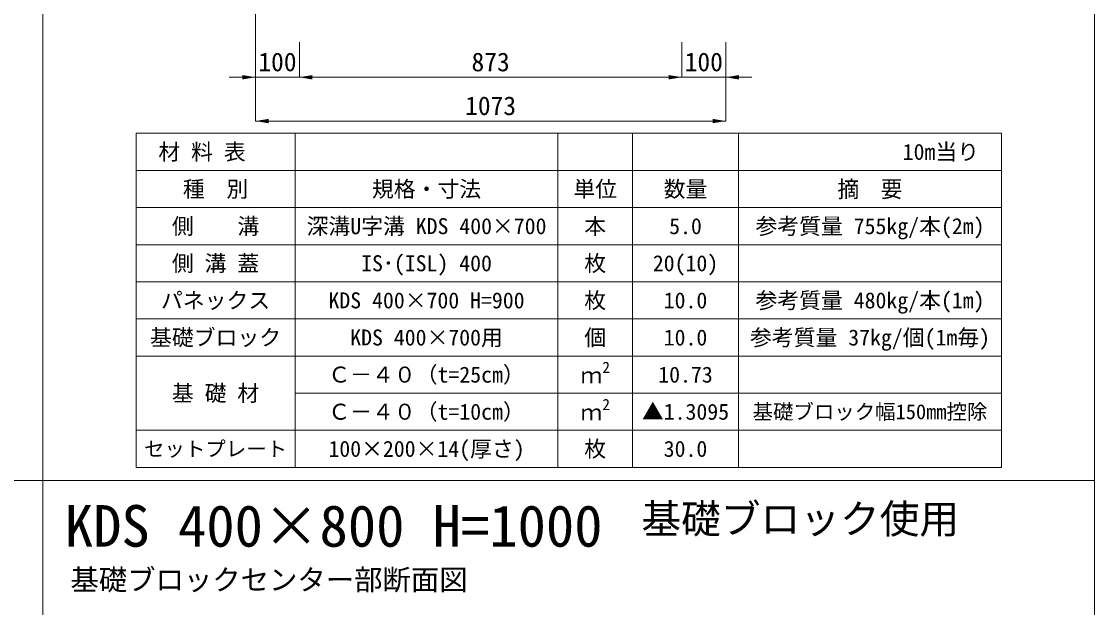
# Model space of a CAD drawing. Units: millimetres at full size. Extents: x 172874 to 217143, y 854931 to 903297.
# Drawn here: x 190825 to 193274, y 865941 to 867279 of the extents above; entities that cross this region are included whole.
import ezdxf
from ezdxf.enums import TextEntityAlignment as Align

# ---------------------------------------------------------------- set-up
doc = ezdxf.new("R2010")
doc.units = ezdxf.units.MM
doc.header["$LTSCALE"] = 20
for name, color, linetype, lineweight in [('0_2', 7, 'Continuous', 20), ('Defpoints_3', 8, 'Continuous', 0), ('図枠', 5, 'Continuous', 13), ('寸法・材料表', 7, 'Continuous', 13), ('寸法線', 7, 'Continuous', 13)]:
    doc.layers.add(name, color=color, linetype=linetype, lineweight=lineweight)
doc.layers.add('文字', color=7, linetype='Continuous')
doc.styles.add('ＭＳ ゴシック', font='')
doc.styles.add('ＭＳ Ｐゴシック', font='')
doc.styles.get('ＭＳ ゴシック').set_extended_font_data('MS Gothic')
doc.styles.get('ＭＳ Ｐゴシック').set_extended_font_data('MS PGothic')

# ---------------------------------------------------------------- blocks, each defined once
blk = doc.blocks.new('filled_arrow')
at = {"color": 0, "linetype": 'Continuous', "lineweight": -2}
blk.add_solid([(7.5, 1.25), (0, 0), (7.5, -1.25)], dxfattribs=at)

msp = doc.modelspace()

# ---------------------------------------------------------------- linework, layer by layer
at = {"layer": 'Defpoints_3'}
for p, q in [((191086.71, 867023.8), (193061.71, 867023.8)), ((191086.71, 867023.8), (191086.71, 866938.62)), ((191449.71, 867023.8), (191449.71, 866938.62)), ((192049.71, 867023.8), (192049.71, 866938.62)), ((192219.71, 867023.8), (192219.71, 866938.62)), ((192461.71, 867023.8), (192461.71, 866938.62)), ((193061.71, 867023.8), (193061.71, 866938.62))]:
    msp.add_line(p, q, dxfattribs=at)
at = {"layer": '図枠'}
for p, q in [((190874.21, 874031.02), (190874.21, 854931.02)), ((193274.21, 874031.02), (193274.21, 854931.02)), ((172874.21, 866231.02), (193274.21, 866231.02))]:
    msp.add_line(p, q, dxfattribs=at)
at = {"layer": '寸法・材料表'}
for p, q in [((191086.71, 866938.62), (193061.71, 866938.62)), ((191086.71, 866938.62), (191086.71, 866261.02)), ((191449.71, 866938.62), (191449.71, 866261.02)), ((192049.71, 866938.62), (192049.71, 866261.02)), ((192219.71, 866938.62), (192219.71, 866261.02)), ((192461.71, 866938.62), (192461.71, 866261.02)), ((193061.71, 866938.62), (193061.71, 866261.02)), ((191086.71, 866853.92), (193061.71, 866853.92)), ((191086.71, 866769.22), (193061.71, 866769.22)), ((191086.71, 866684.52), (193061.71, 866684.52)), ((191086.71, 866599.82), (193061.71, 866599.82)), ((191086.71, 866515.12), (193061.71, 866515.12)), ((191449.71, 866430.42), (193061.71, 866430.42)), ((191086.71, 866345.72), (193061.71, 866345.72)), ((191086.71, 866261.02), (193061.71, 866261.02))]:
    msp.add_line(p, q, dxfattribs=at)
at = {"layer": '寸法線'}
for p, q in [((191359.43, 867301.4), (191359.43, 867051.4)), ((191359.43, 867231.4), (191359.43, 867151.4)), ((191459.43, 867231.4), (191459.43, 867151.4)), ((191459.43, 867231.4), (191459.43, 867151.4)), ((192332.43, 867231.4), (192332.43, 867151.4)), ((192332.43, 867231.4), (192332.43, 867151.4)), ((192432.43, 867231.4), (192432.43, 867151.4)), ((192432.43, 867231.4), (192432.43, 867051.4)), ((191299.43, 867151.4), (191519.43, 867151.4)), ((191459.43, 867151.4), (192332.43, 867151.4)), ((192272.43, 867151.4), (192492.43, 867151.4)), ((192432.43, 867051.4), (191359.43, 867051.4))]:
    msp.add_line(p, q, dxfattribs=at)

# ---------------------------------------------------------------- block references
at = {"layer": '寸法線', "xscale": 4, "yscale": 4, "rotation": 180}
for p in [(191359.43, 867151.4), (192332.43, 867151.4), (192332.43, 867151.4), (192432.43, 867051.4)]:
    msp.add_blockref('filled_arrow', p, dxfattribs=at)
at = {"layer": '寸法線', "xscale": 4, "yscale": 4}
for p in [(191459.43, 867151.4), (191459.43, 867151.4), (192432.43, 867151.4), (191359.43, 867051.4)]:
    msp.add_blockref('filled_arrow', p, dxfattribs=at)

# ---------------------------------------------------------------- texts
at = {"layer": '0_2', "style": 'ＭＳ ゴシック'}
msp.add_text('基礎ブロックセンター部断面図', height=47.47, dxfattribs=at).set_placement((190936.98, 865966.6), align=Align.BOTTOM_LEFT)
at = {"layer": '寸法・材料表', "style": 'ＭＳ ゴシック'}
msp.add_text('\u3000材 料 表', height=36.55, dxfattribs=at).set_placement((191087.87, 866981.21), align=Align.MIDDLE_LEFT)
msp.add_text('10m当り\u3000', height=36.55, dxfattribs=at).set_placement((193060.55, 866981.21), align=Align.MIDDLE_RIGHT)
for s, height, p in [('種\u3000別', 36.55, (191268.21, 866896.27)), ('規格・寸法', 36.55, (191749.71, 866896.27)), ('単位', 36.55, (192134.71, 866896.27)), ('数量', 36.55, (192340.71, 866896.27)), ('側\u3000\u3000溝', 36.55, (191268.21, 866811.57)), ('深溝U字溝 KDS 400×700', 36.55, (191749.71, 866811.57)), ('本', 36.55, (192134.71, 866811.57)), ('5.0', 36.55, (192340.71, 866811.57)), ('参考質量 755kg/本(2m)', 36.55, (192761.71, 866811.57)), ('側 溝 蓋', 36.55, (191268.21, 866726.87)), ('IS･(ISL) 400', 36.55, (191749.71, 866726.87)), ('枚', 36.55, (192134.71, 866726.87)), ('20(10)', 36.55, (192340.71, 866726.87)), ('パネックス', 36.55, (191268.21, 866642.17)), ('KDS 400×700 H=900', 36.55, (191749.71, 866642.17)), ('枚', 36.55, (192134.71, 866642.17)), ('10.0', 36.55, (192340.71, 866642.17)), ('参考質量 480kg/本(1m)', 36.55, (192761.71, 866642.17)), ('基礎ブロック', 36.55, (191268.21, 866557.47)), ('KDS 400×700用', 36.55, (191749.71, 866557.47)), ('個', 36.55, (192134.71, 866557.47)), ('10.0', 36.55, (192340.71, 866557.47)), ('参考質量 37kg/個(1m毎)', 36.55, (192761.71, 866557.47)), ('Ｃ－４０（t=25cm）', 36.55, (191749.71, 866472.77)), ('10.73', 36.55, (192340.71, 866472.77)), ('基 礎 材', 36.55, (191268.21, 866430.42)), ('Ｃ－４０（t=10cm）', 36.55, (191749.71, 866388.07)), ('▲1.3095', 36.55, (192340.71, 866388.07)), ('基礎ブロック幅150mm控除', 34.18, (192761.71, 866388.07)), ('セットプレート', 34.18, (191268.21, 866303.37)), ('100×200×14(厚さ)', 36.55, (191749.71, 866303.37)), ('枚', 36.55, (192134.71, 866303.37)), ('30.0', 36.55, (192340.71, 866303.37))]:
    msp.add_text(s, height=height, dxfattribs=at).set_placement(p, align=Align.MIDDLE_CENTER)
at = {"layer": '寸法・材料表', "style": 'ＭＳ Ｐゴシック', "width": 0.95}
msp.add_text('摘\u3000要', height=38.1, dxfattribs=at).set_placement((192761.71, 866896.27), align=Align.MIDDLE_CENTER)
at = {"layer": '寸法・材料表', "style": 'ＭＳ ゴシック'}
for s, height, p in [('2', 25.59, (192150.92, 866468.8)), ('ｍ', 36.55, (192101.06, 866441.85)), ('2', 25.59, (192150.92, 866384.1)), ('ｍ', 36.55, (192101.06, 866357.15))]:
    msp.add_text(s, height=height, dxfattribs=at).set_placement(p, align=Align.BOTTOM_LEFT)
at = {"layer": '寸法線', "style": 'ＭＳ ゴシック'}
for s, p in [('100', (191409.43, 867186.4)), ('873', (191895.93, 867186.4)), ('100', (192382.43, 867186.4)), ('1073', (191895.93, 867086.4))]:
    msp.add_text(s, height=42.72, dxfattribs=at).set_placement(p, align=Align.MIDDLE_CENTER)
at = {"layer": '文字', "style": 'ＭＳ ゴシック'}
msp.add_text('基礎ブロック使用', height=66.46, dxfattribs=at).set_placement((192965.15, 866090.37), align=Align.BOTTOM_RIGHT)
msp.add_text('KDS 400×800 H=1000', height=94.94, dxfattribs=at).set_placement((190924.21, 866051.52), align=Align.BOTTOM_LEFT)

doc.saveas('drawing.dxf')
